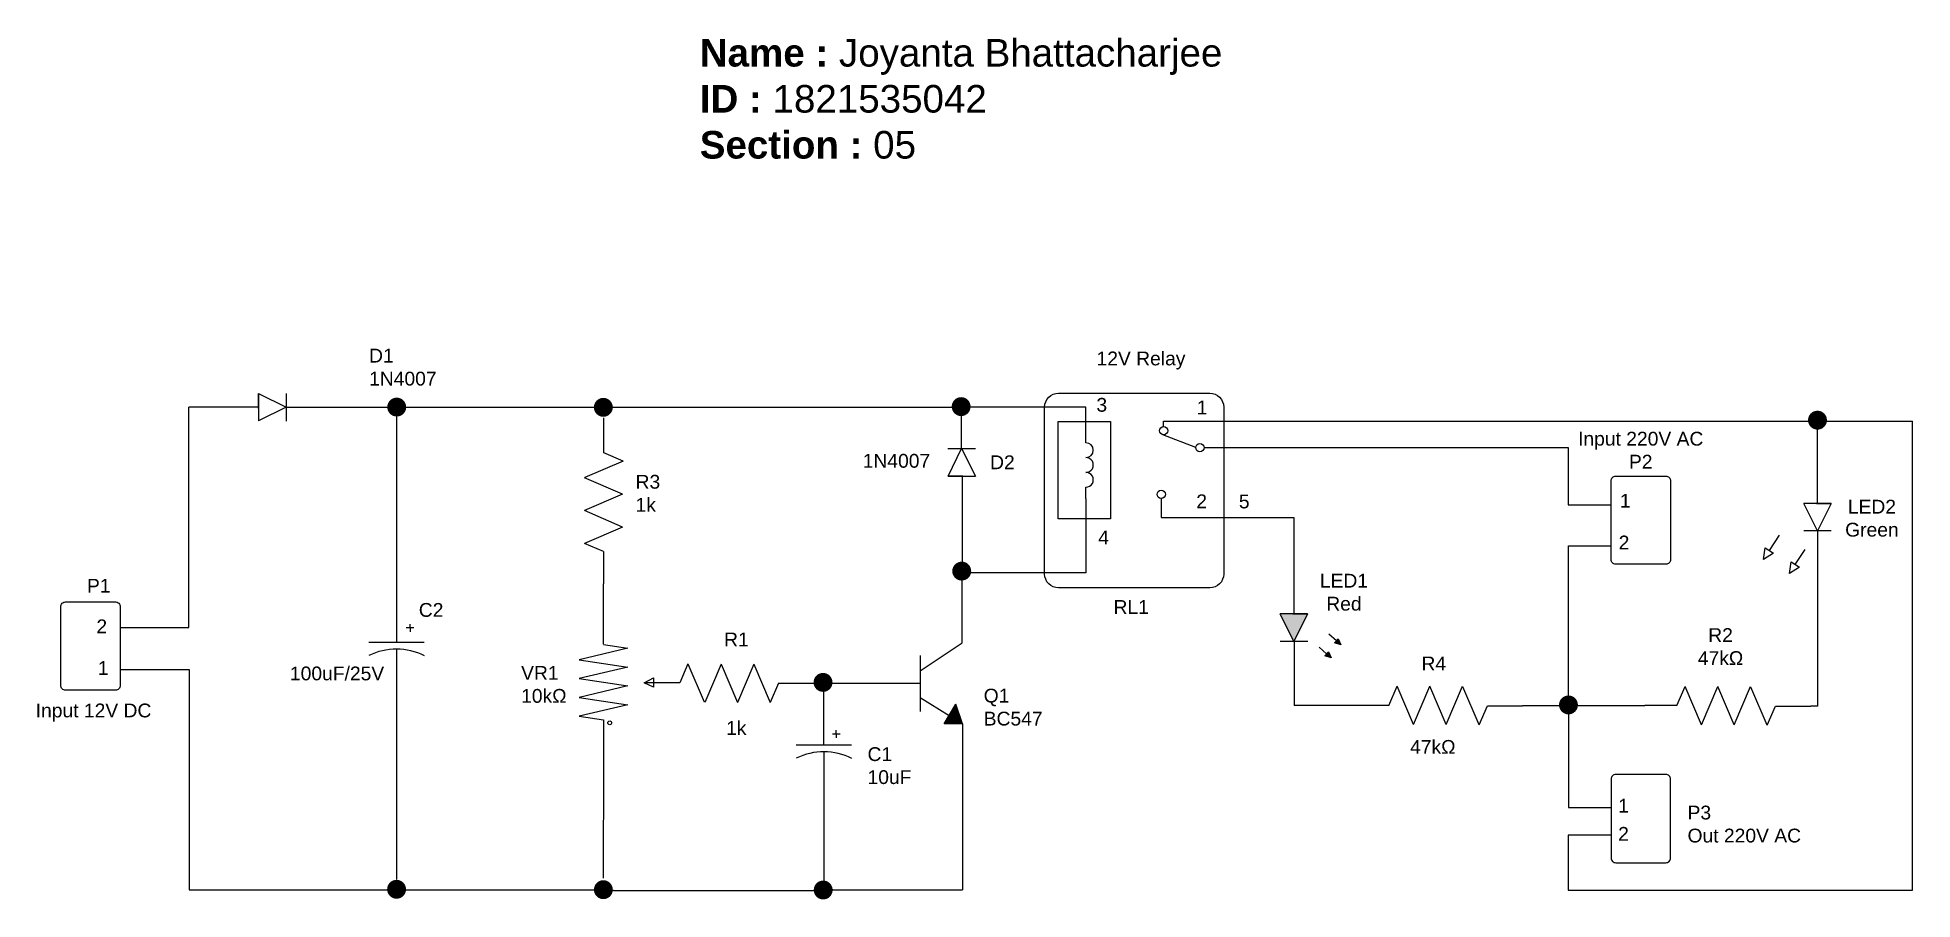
# Model space of a CAD drawing. Header units: inches. Extents: x 69.5 to 137.5, y 12.2 to 43.4.
import ezdxf

# ---------------------------------------------------------------- set-up
doc = ezdxf.new("R2010")
doc.units = ezdxf.units.IN
doc.header["$MEASUREMENT"] = 0
doc.styles.get("Standard").update_dxf_attribs({"font": 'arial.ttf', "height": 1})

# ---------------------------------------------------------------- blocks, each defined once
blk = doc.blocks.new('Resistor')
for p, q in [((5.076, -0.589), (4.779, -1.281)), ((5.076, -0.589), (5.669, -1.972)), ((6.278, -0.606), (5.685, -1.989)), ((6.278, -0.606), (6.871, -1.989)), ((7.464, -0.606), (6.871, -1.989)), ((7.464, -0.606), (8.057, -1.989)), ((4.779, -1.281), (3.503, -1.281)), ((8.354, -1.297), (8.057, -1.989)), ((8.354, -1.297), (9.519, -1.297)), ((7.841, -1.486), (7.841, -1.486))]:
    blk.add_line(p, q)
blk = doc.blocks.new('2nd Resistor')
for p, q in [((-0.421, -1.96), (-2.187, -2.376)), ((-1.304, -1.827), (-0.421, -1.96)), ((-2.187, -2.376), (-0.421, -2.643)), ((-0.421, -2.643), (-2.187, -3.058)), ((-2.187, -3.058), (-0.421, -3.325)), ((-0.421, -3.325), (-2.187, -3.741)), ((-2.187, -3.741), (-0.421, -4.007)), ((-0.421, -4.007), (-2.187, -4.423)), ((-2.187, -4.423), (-1.304, -4.557)), ((-1.304, -4.557), (-1.304, -6.067))]:
    blk.add_line(p, q)
blk = doc.blocks.new('capasitor')
blk.add_line((-1.01, 0.249), (0.999, 0.249))
blk.add_arc((-0.009, -2.236), 2.236, 62.99268, 116.56918)
blk = doc.blocks.new('triangle')
for p, q in [((-0.999, 0), (-0.999, 0.493)), ((-0.999, 0.493), (-0.999, -0.498)), ((-0.999, 0.493), (0, 0)), ((0, 0), (-0.999, -0.498)), ((0, 0.5), (0, -0.499)), ((-0.999, -0.041), (-0.999, -0.002))]:
    blk.add_line(p, q)
blk = doc.blocks.new('Cir Group')
for p, q in [((0, 0), (0, 0.439)), ((0, -2.751), (0, -2.193))]:
    blk.add_line(p, q)
for centre, start, end in [((0, -0.365), 270.01365, 90), ((0, -1.096), 269.98635, 90.01365), ((0, -1.827), 270, 90.01365)]:
    blk.add_arc(centre, 0.365, start, end)
blk = doc.blocks.new('plus')
for p, q in [((0.001, 0), (-0.14, 0)), ((0, 0.002), (0, 0.143)), ((0, 0.002), (0, -0.14)), ((0.141, 0), (0, 0))]:
    blk.add_line(p, q)
blk = doc.blocks.new('box')
blk.add_lwpolyline([(-1.814, 0), (0, 0, -0.414214), (0.17, -0.17), (0.17, -3.026, -0.414214), (0, -3.196), (-1.814, -3.196, -0.414214), (-1.984, -3.026), (-1.984, -0.17, -0.414214)], format="xyb", close=True)
blk = doc.blocks.new('arrow')
for p, q in [((132.5, 25.995), (132.595, 26.039)), ((132.595, 25.953), (132.5, 25.995)), ((132.595, 26.039), (132.595, 25.953)), ((132.595, 25.996), (132.756, 25.996))]:
    blk.add_line(p, q)

msp = doc.modelspace()

# ---------------------------------------------------------------- hatches: boundary and pattern name
at = {"true_color": 0xed1f24}
h = msp.add_hatch(color=240, dxfattribs=at)
h.dxf.hatch_style = 1
h.paths.add_polyline_path([(82.17, 30.005, 1), (82.856, 30.005, 1)])
h = msp.add_hatch(color=240, dxfattribs=at)
h.dxf.hatch_style = 1
h.paths.add_polyline_path([(89.66, 29.997, 1), (90.346, 29.997, 1)])
h = msp.add_hatch(color=240, dxfattribs=at)
h.dxf.hatch_style = 1
h.paths.add_polyline_path([(102.633, 30.022, 1), (103.319, 30.022, 1)])
h = msp.add_hatch(color=240, dxfattribs=at)
h.dxf.hatch_style = 1
h.paths.add_polyline_path([(133.678, 29.531, 1), (134.364, 29.531, 1)])
h = msp.add_hatch(color=240, dxfattribs=at)
h.dxf.hatch_style = 1
h.paths.add_polyline_path([(102.653, 24.061, 1), (103.34, 24.061, 1)])
h = msp.add_hatch(color=240, dxfattribs=at)
h.dxf.hatch_style = 1
h.paths.add_polyline_path([(115.536, 22.508), (115.042, 22.508), (114.544, 22.508), (115.042, 21.509)])
h = msp.add_hatch(color=240, dxfattribs=at)
h.dxf.hatch_style = 1
h.paths.add_polyline_path([(116.387, 20.921), (116.292, 21.135), (116.162, 20.989)])
h.paths.add_polyline_path([(116.74, 21.393), (116.645, 21.607), (116.515, 21.462)])
h = msp.add_hatch(color=240, dxfattribs=at)
h.dxf.hatch_style = 1
h.paths.add_polyline_path([(97.625, 20.029, 1), (98.312, 20.029, 1)])
at = {"true_color": 0x991b1e}
h = msp.add_hatch(color=244, dxfattribs=at)
h.dxf.hatch_style = 1
h.paths.add_polyline_path([(102.784, 19.239), (102.365, 18.531), (103.027, 18.531)])
at = {"true_color": 0xed1f24}
h = msp.add_hatch(color=240, dxfattribs=at)
h.dxf.hatch_style = 1
h.paths.add_polyline_path([(124.65, 19.213, 1), (125.336, 19.213, 1)])
h = msp.add_hatch(color=240, dxfattribs=at)
h.dxf.hatch_style = 1
h.paths.add_polyline_path([(82.165, 12.532, 1), (82.851, 12.532, 1)])
h = msp.add_hatch(color=240, dxfattribs=at)
h.dxf.hatch_style = 1
h.paths.add_polyline_path([(89.662, 12.518, 1), (90.348, 12.518, 1)])
h = msp.add_hatch(color=240, dxfattribs=at)
h.dxf.hatch_style = 1
h.paths.add_polyline_path([(97.631, 12.506, 1), (98.317, 12.506, 1)])

# ---------------------------------------------------------------- linework, layer by layer
for p, q in [((77.501, 29.997), (74.978, 29.997)), ((74.978, 29.959), (74.978, 29.997)), ((74.978, 28.973), (74.978, 29.997)), ((78.5, 30), (82.169, 30)), ((82.855, 30), (89.66, 30)), ((90.347, 30), (102.163, 30)), ((102.163, 30), (102.634, 30)), ((107.5, 30), (103.318, 30)), ((107.5, 29.033), (107.5, 30)), ((82.5, 29.662), (82.504, 21.484)), ((102.993, 28.499), (102.993, 29.679)), ((110.316, 29.301), (110.316, 29.497)), ((110.316, 29.497), (137.466, 29.497)), ((134.021, 26.515), (134.021, 29.497)), ((137.466, 12.495), (137.466, 29.497)), ((74.978, 22.022), (74.978, 28.973)), ((111.478, 28.535), (110.292, 29.001)), ((111.78, 28.535), (124.986, 28.535)), ((124.986, 28.535), (124.986, 26.465)), ((103.015, 27.5), (103.015, 24.384)), ((107.5, 26.694), (107.5, 23.998)), ((110.23, 26.693), (110.23, 26.004)), ((110.242, 26.004), (110.23, 26.004)), ((110.242, 26.004), (113.517, 26.004)), ((113.517, 26.004), (115.042, 26.004)), ((115.042, 26.004), (115.042, 22.508)), ((124.986, 26.465), (126.539, 26.465)), ((134.021, 25.516), (134.021, 19.171)), ((124.99, 19.179), (124.99, 24.979)), ((124.99, 24.979), (126.539, 24.979)), ((107.5, 23.998), (103.336, 23.998)), ((90.013, 21.409), (90.013, 23.605)), ((103.007, 23.497), (103.007, 23.718)), ((103.007, 21.464), (103.007, 23.497)), ((72.489, 22.022), (72.489, 22.022)), ((72.489, 22.022), (74.978, 22.022)), ((82.501, 21.235), (82.501, 12.883)), ((101.489, 20.453), (103.007, 21.464)), ((115.043, 21.509), (115.043, 19.196)), ((72.489, 20.5), (72.489, 20.5)), ((72.489, 20.5), (74.99, 20.5)), ((74.99, 20.5), (74.99, 12.514)), ((101.489, 20.999), (101.489, 18.976)), ((91.485, 20.01), (91.823, 20.195)), ((91.823, 19.853), (91.485, 20.01)), ((91.823, 20.195), (91.823, 19.853)), ((97.514, 19.995), (97.627, 19.995)), ((101.489, 19.987), (98.31, 19.987)), ((98, 17.765), (98, 19.686)), ((101.489, 19.482), (102.543, 18.831)), ((102.365, 18.531), (102.784, 19.239)), ((103.027, 18.531), (102.784, 19.239)), ((117.401, 19.196), (115.043, 19.196)), ((123.417, 19.179), (123.332, 19.18)), ((124.99, 19.179), (123.417, 19.179)), ((123.417, 19.179), (123.417, 19.179)), ((125.336, 19.187), (126.377, 19.187)), ((126.377, 19.187), (127.758, 19.187)), ((134.021, 19.171), (133.774, 19.171)), ((103.027, 18.531), (102.365, 18.531)), ((103.027, 18.531), (103.027, 12.507)), ((124.99, 18.87), (124.99, 15.497)), ((90.009, 17.161), (89.999, 12.937)), ((97.997, 17.516), (97.997, 12.85)), ((124.99, 15.497), (126.539, 15.497)), ((126.539, 14.495), (124.986, 14.495)), ((124.986, 14.495), (124.986, 12.495)), ((82.166, 12.5), (74.99, 12.5)), ((89.662, 12.5), (82.849, 12.5)), ((90.371, 12.489), (90.347, 12.489)), ((90.371, 12.489), (97.63, 12.489)), ((98.328, 12.507), (98.317, 12.507)), ((98.328, 12.507), (103.027, 12.507)), ((124.986, 12.495), (137.466, 12.495))]:
    msp.add_line(p, q)
msp.add_lwpolyline([(106.503, 30.508), (111.993, 30.508, -0.414214), (112.493, 30.008), (112.493, 23.955, -0.414214), (111.993, 23.455), (106.503, 23.455, -0.414214), (106.003, 23.955), (106.003, 30.008, -0.414214)], format="xyb", close=True)
msp.add_lwpolyline([(106.492, 29.479), (108.391, 29.479), (108.391, 25.956), (106.492, 25.956)], close=True)
for centre, radius in [((110.316, 29.15), 0.151), ((111.629, 28.535), 0.151), ((110.23, 26.844), 0.151), ((90.234, 18.564), 0.0682)]:
    msp.add_circle(centre, radius)

# ---------------------------------------------------------------- block references
for name, p in [('triangle', (78.5, 30)), ('box', (128.523, 27.504)), ('box', (72.318, 22.944)), ('plus', (82.998, 22.001)), ('capasitor', (82.509, 21.235)), ('2nd Resistor', (91.313, 23.228)), ('Resistor', (87.995, 21.292)), ('capasitor', (98.006, 17.516)), ('plus', (98.45, 18.156))]:
    msp.add_blockref(name, p)
for name, p, rotation in [('Resistor', (91.308, 33.123), 270), ('triangle', (102.993, 28.499), 90), ('triangle', (134.021, 25.516), 270), ('triangle', (115.042, 21.509), 270), ('Resistor', (126.835, 17.899), 180), ('Resistor', (137.277, 17.89), 180)]:
    msp.add_blockref(name, p, dxfattribs=dict(rotation=rotation))
at = {"xscale": 0.7335218434005103, "yscale": 0.7335218434005103, "zscale": 0.7335218434005103}
msp.add_blockref('Cir Group', (107.5, 28.711), dxfattribs=at)
for p, xscale, yscale, zscale, rotation in [((-78.808, -486.583), 4.094478508824205, 4.094478508824205, 4.094478508824205, 56.47843295856849), ((-77.868, -487.093), 4.094478508824071, 4.094478508824071, 4.094478508824071, 56.47843295856849), ((378.856, -134.443), 2.258390965787302, 2.258390965787302, 2.258390965787302, 138.1673027542641), ((378.502, -134.915), 2.258390965787375, 2.258390965787375, 2.258390965787375, 138.1673027542641)]:
    msp.add_blockref('arrow', p, dxfattribs=dict(xscale=xscale, yscale=yscale, zscale=zscale, rotation=rotation))
at = {"xscale": -1, "rotation": 180}
msp.add_blockref('box', (128.523, 13.495), dxfattribs=at)

# ---------------------------------------------------------------- texts
for s, p in [('P1', (71.284, 23.281)), ('2', (71.625, 21.809)), ('1', (71.675, 20.299))]:
    msp.add_text(s, height=0.5).set_placement(p)
at = {"attachment_point": 1}
for s, insert, char_height, width in [('\\pxql;{\\fArial|b1|i0|c0|p34;Name :} Joyanta Bhattacharjee\\P{\\fArial|b1|i0|c0|p34;ID :} 1821535042\\P{\\fArial|b1|i0|c0|p34;Section :} 05', (93.5, 43.344), 1, 20.62558), ('D1\\P1N4007', (81.511, 32.12), 0.5, 4.50647), ('12V Relay', (107.884, 32.017), 0.5, 4.50647), ('3', (107.88, 30.337), 0.5, 4.50647), ('1', (111.515, 30.241), 0.5, 4.50647), ('\\pxqc;Input 220V AC\\PP2', (125.219, 29.11), 0.5, 4.78711), ('1N4007', (99.407, 28.308), 0.5, 4.50647), ('D2', (104.025, 28.255), 0.5, 4.50647), ('R3\\P1k', (91.172, 27.549), 0.5, 4.50647), ('2', (111.5, 26.84), 0.5, 4.50647), ('5', (113.044, 26.836), 0.5, 4.50647), ('1', (126.86, 26.861), 0.5, 4.50647), ('\\pxqc;LED2\\PGreen', (133.601, 26.646), 0.5, 4.78711), ('4', (107.945, 25.531), 0.5, 4.50647), ('2', (126.813, 25.347), 0.5, 4.50647), ('\\pxqc;LED1\\PRed', (114.6, 23.964), 0.5, 4.50647), ('C2', (83.313, 22.905), 0.5, 4.50647), ('RL1', (108.5, 23.011), 0.5, 4.50647), ('R1', (94.382, 21.835), 0.5, 4.50647), ('\\pxqc;R2\\P47kΩ', (128.113, 21.994), 0.5, 4.78711), ('100uF/25V', (78.642, 20.604), 0.5, 4.50647), ('VR1\\P10kΩ', (87.023, 20.624), 0.5, 4.50647), ('R4', (119.664, 20.964), 0.5, 4.50647), ('Q1\\PBC547', (103.793, 19.8), 0.5, 4.50647), ('Input 12V DC', (69.425, 19.262), 0.5, 4.50647), ('1k', (94.454, 18.626), 0.5, 4.50647), ('C1\\P10uF', (99.582, 17.68), 0.5, 4.50647), ('47kΩ', (119.252, 17.941), 0.5, 4.50647), ('1', (126.794, 15.81), 0.5, 4.50647), ('\\pxql;P3\\POut 220V AC ', (129.31, 15.562), 0.5, 4.78711), ('2', (126.794, 14.79), 0.5, 4.50647)]:
    msp.add_mtext(s, dxfattribs=dict(at, insert=insert, char_height=char_height, width=width))

doc.saveas('drawing.dxf')
